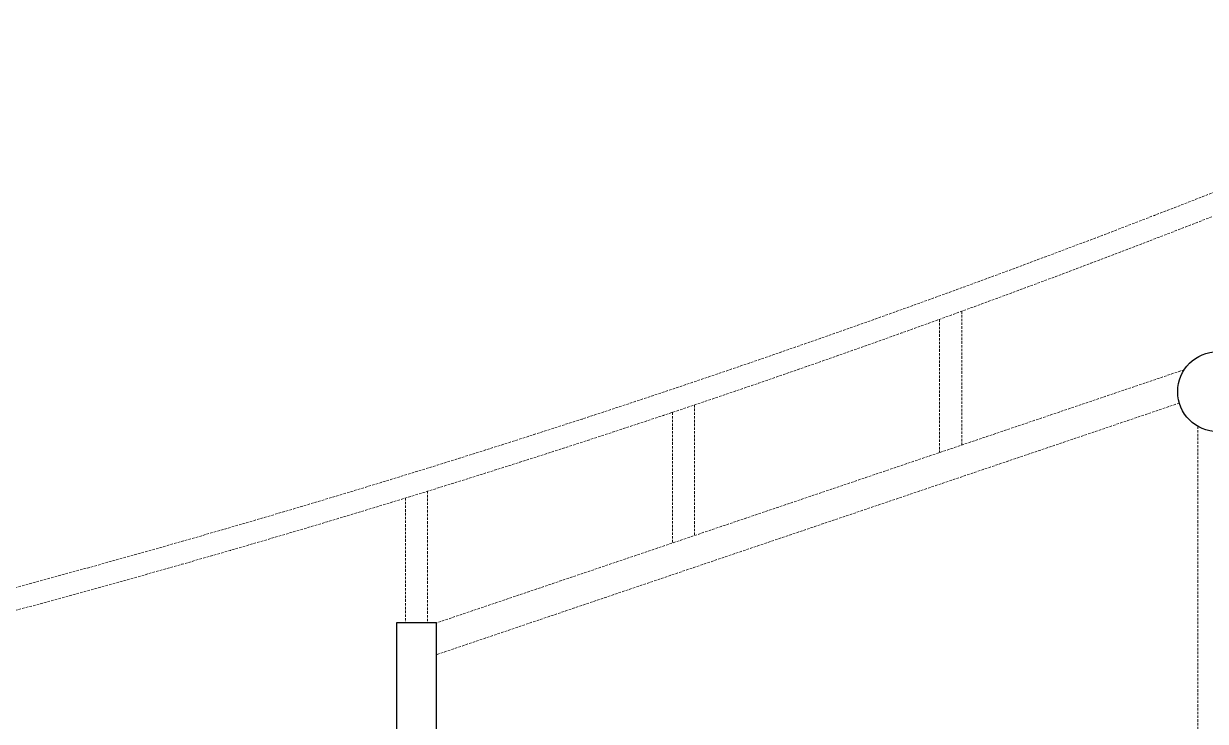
# Model space of a CAD drawing. Header units: inches. Extents: x 11 to 1053, y 2 to 902.
# Drawn here: x 679.2 to 797.2, y 748.5 to 818.2 of the extents above; entities that cross this region are included whole.
import ezdxf

# ---------------------------------------------------------------- set-up
doc = ezdxf.new("R2010")
doc.units = ezdxf.units.IN
doc.header["$MEASUREMENT"] = 0
doc.linetypes.add('DASHED', pattern=[0.75, 0.5, -0.25])
doc.linetypes.add('DASHED2', pattern=[0.375, 0.25, -0.125])
for name, color, linetype, lineweight in [('A-CRTKANO', 5, 'DASHED2', 0), ('A-GREDE', 5, 'DASHED2', 0), ('ZID', 5, 'Continuous', 30)]:
    doc.layers.add(name, color=color, linetype=linetype, lineweight=lineweight)

msp = doc.modelspace()

# ---------------------------------------------------------------- linework, layer by layer
at = {"layer": 'A-CRTKANO', "linetype": 'DASHED', "ltscale": 0.5}
msp.add_arc((382.21, 1860.18, 50), 1137.58, 269.94031, 302.62522, dxfattribs=at)
at = {"layer": 'A-GREDE'}
for p, q in [((772.86, 789.44, 50), (772.86, 776.07, 50)), ((770.66, 788.64, 50), (770.66, 775.33, 50)), ((795.08, 783.6, 50), (720.43, 758.31, 50)), ((794.6, 780.27, 50), (720.43, 755.14, 50)), ((746.2, 780.09, 50), (746.2, 767.04, 50)), ((744, 779.35, 50), (744, 766.29, 50)), ((796.43, 777.94, 50), (796.43, 726.81, 50)), ((717.33, 770.79, 50), (717.33, 758.31, 50)), ((719.53, 771.47, 50), (719.53, 758.31, 50))]:
    msp.add_line(p, q, dxfattribs=at)
msp.add_arc((382.21, 1860.18, 50), 1139.78, 269.94031, 302.42334, dxfattribs=at)
at = {"layer": 'ZID', "elevation": 50}
msp.add_lwpolyline([(716.43, 758.31), (716.43, 743.31), (720.43, 743.31), (720.43, 758.31)], close=True, dxfattribs=at)
at = {"layer": 'ZID'}
msp.add_circle((798.43, 781.41, 50), 4, dxfattribs=at)

doc.saveas('drawing.dxf')
